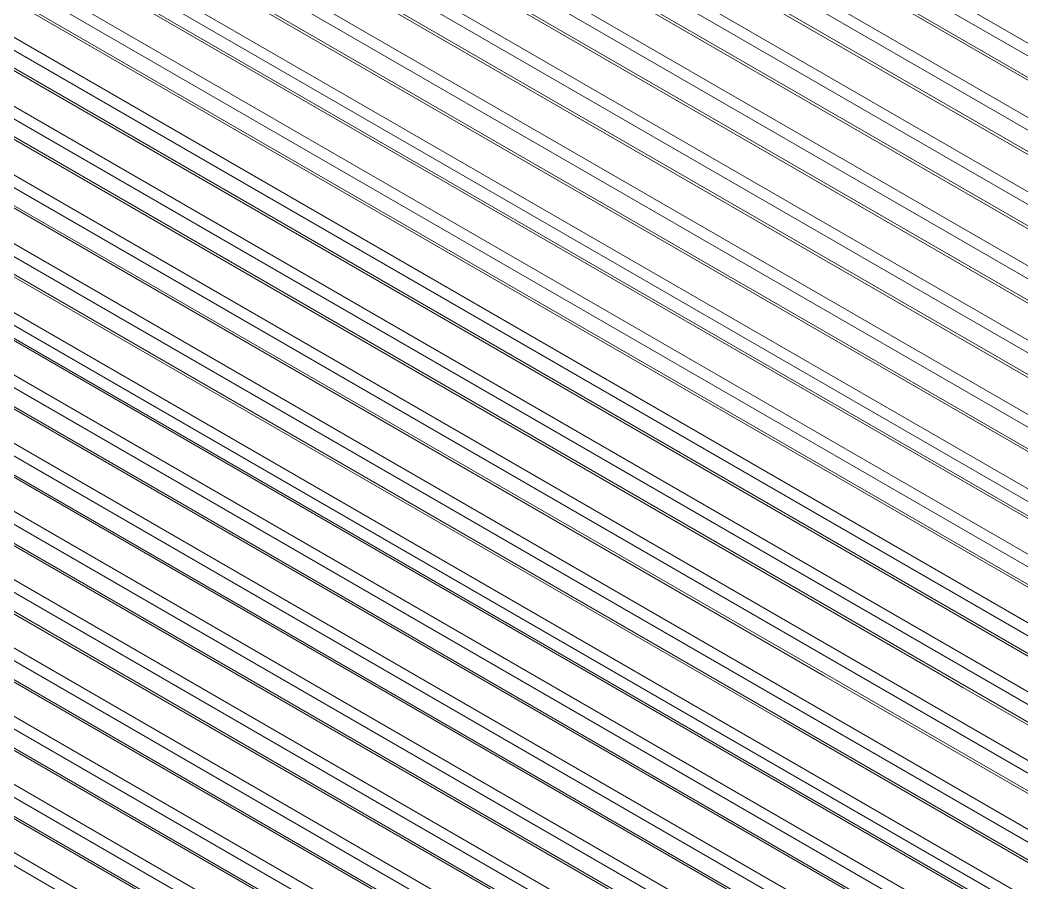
# Model space of a CAD drawing. Header units: millimetres. Extents: x -30 to 4992, y -440 to 3111.
# Drawn here: x 742.3 to 1164.2, y 166.8 to 530.1 of the extents above; entities that cross this region are included whole.
import ezdxf

# ---------------------------------------------------------------- set-up
doc = ezdxf.new("R2010")
doc.units = ezdxf.units.MM
doc.layers.add('ZANO_R', color=7, linetype='Continuous', lineweight=0)

msp = doc.modelspace()

# ---------------------------------------------------------------- linework, layer by layer
at = {"layer": 'ZANO_R'}
for p, q in [((742.48, 765.25), (1573.83, 285.27)), ((1571.61, 281.19), (740.26, 761.17)), ((1560.84, 277.13), (729.49, 757.11)), ((731.24, 757.32), (1562.55, 277.37)), ((716.49, 748.98), (1547.84, 269)), ((1545.62, 264.92), (714.27, 744.9)), ((1534.85, 260.86), (703.5, 740.84)), ((705.26, 741.05), (1536.56, 261.1)), ((690.51, 732.71), (1521.86, 252.72)), ((1519.64, 248.65), (688.29, 728.63)), ((1508.86, 244.59), (677.51, 724.57)), ((679.27, 724.78), (1510.58, 244.83)), ((664.52, 716.43), (1495.87, 236.45)), ((1493.65, 232.38), (662.3, 712.36)), ((1482.88, 228.32), (651.53, 708.3)), ((653.28, 708.51), (1484.59, 228.56)), ((1467.66, 216.11), (636.31, 696.09)), ((638.54, 700.16), (1469.89, 220.18)), ((1456.89, 212.05), (625.54, 692.03)), ((627.3, 692.24), (1458.61, 212.28)), ((612.55, 683.89), (1443.9, 203.91)), ((1441.68, 199.84), (610.33, 679.82)), ((1430.91, 195.78), (599.56, 675.76)), ((601.31, 675.97), (1432.62, 196.01)), ((586.57, 667.62), (1417.92, 187.64)), ((1415.69, 183.57), (584.34, 663.55)), ((1407.36, 181.24), (576.01, 661.22)), ((577.65, 661.39), (1409, 181.41)), ((1392.03, 169.71), (560.68, 649.69)), ((563.01, 653.71), (1304.01, 225.9)), ((1281.66, 224.86), (550.93, 646.74)), ((552.57, 646.91), (1383.92, 166.93)), ((537.93, 639.23), (1369.28, 159.25)), ((1275.15, 208.23), (535.6, 635.21)), ((1256.08, 210.67), (525.85, 632.26)), ((527.49, 632.43), (1358.84, 152.45)), ((512.85, 624.76), (1344.2, 144.77)), ((1341.88, 140.75), (510.52, 620.73)), ((1128.77, 255.21), (500.77, 617.78)), ((502.41, 617.95), (1333.76, 137.97)), ((487.77, 610.28), (1319.12, 130.29)), ((1080.72, 253.99), (475.69, 603.3)), ((477.33, 603.47), (1308.68, 123.49)), ((1223.98, 179.86), (485.44, 606.25)), ((462.69, 595.8), (1203.38, 168.16)), ((1221.44, 152.37), (460.36, 591.77)), ((1056.41, 239.07), (450.61, 588.82)), ((452.25, 588.99), (1283.6, 109.01)), ((437.61, 581.32), (1268.96, 101.34)), ((1258.4, 95.55), (427.05, 575.53)), ((428.62, 575.62), (1259.93, 95.66)), ((1266.64, 97.31), (435.29, 577.29)), ((414.06, 568.66), (1245.41, 88.68)), ((1232.42, 81.81), (401.07, 561.79)), ((402.64, 561.89), (1233.95, 81.93)), ((1242.99, 84.72), (411.64, 564.7)), ((388.07, 554.93), (1219.43, 74.94)), ((1217.01, 70.98), (385.66, 550.96)), ((1206.43, 68.08), (375.08, 548.06)), ((376.65, 548.15), (1207.96, 68.19)), ((362.09, 541.19), (1193.44, 61.21)), ((1191.02, 57.25), (359.67, 537.23)), ((1180.45, 54.34), (349.1, 534.32)), ((350.67, 534.42), (1181.98, 54.46)), ((336.1, 527.46), (1167.45, 47.48)), ((1165.04, 43.51), (333.69, 523.49)), ((1154.46, 40.61), (323.11, 520.59)), ((324.68, 520.68), (1155.99, 40.73)), ((310.12, 513.72), (1141.47, 33.74)), ((1128.48, 26.87), (297.13, 506.85)), ((298.7, 506.95), (1130, 26.99)), ((1139.05, 29.78), (307.7, 509.76)), ((284.13, 499.99), (1115.48, 20.01)), ((1113.06, 16.04), (281.71, 496.02)), ((1102.49, 13.14), (271.14, 493.12)), ((272.71, 493.21), (1104.02, 13.26)), ((258.15, 486.25), (1089.5, 6.27)), ((1087.08, 2.31), (255.73, 482.29)), ((1076.5, -0.6), (245.15, 479.39)), ((246.73, 479.48), (1078.03, -0.48)), ((232.16, 472.52), (1063.51, -7.46)), ((1061.09, -11.42), (229.74, 468.56)), ((1080.72, 253.99), (1088.33, 249.6)), ((1128.77, 255.21), (1139.3, 249.13)), ((1307.04, 123.32), (1088.33, 249.6)), ((1230.49, 196.48), (1139.3, 249.13)), ((1056.41, 239.07), (1063.71, 234.85)), ((1277.95, 111.16), (1063.71, 234.85))]:
    msp.add_line(p, q, dxfattribs=at)

doc.saveas('drawing.dxf')
